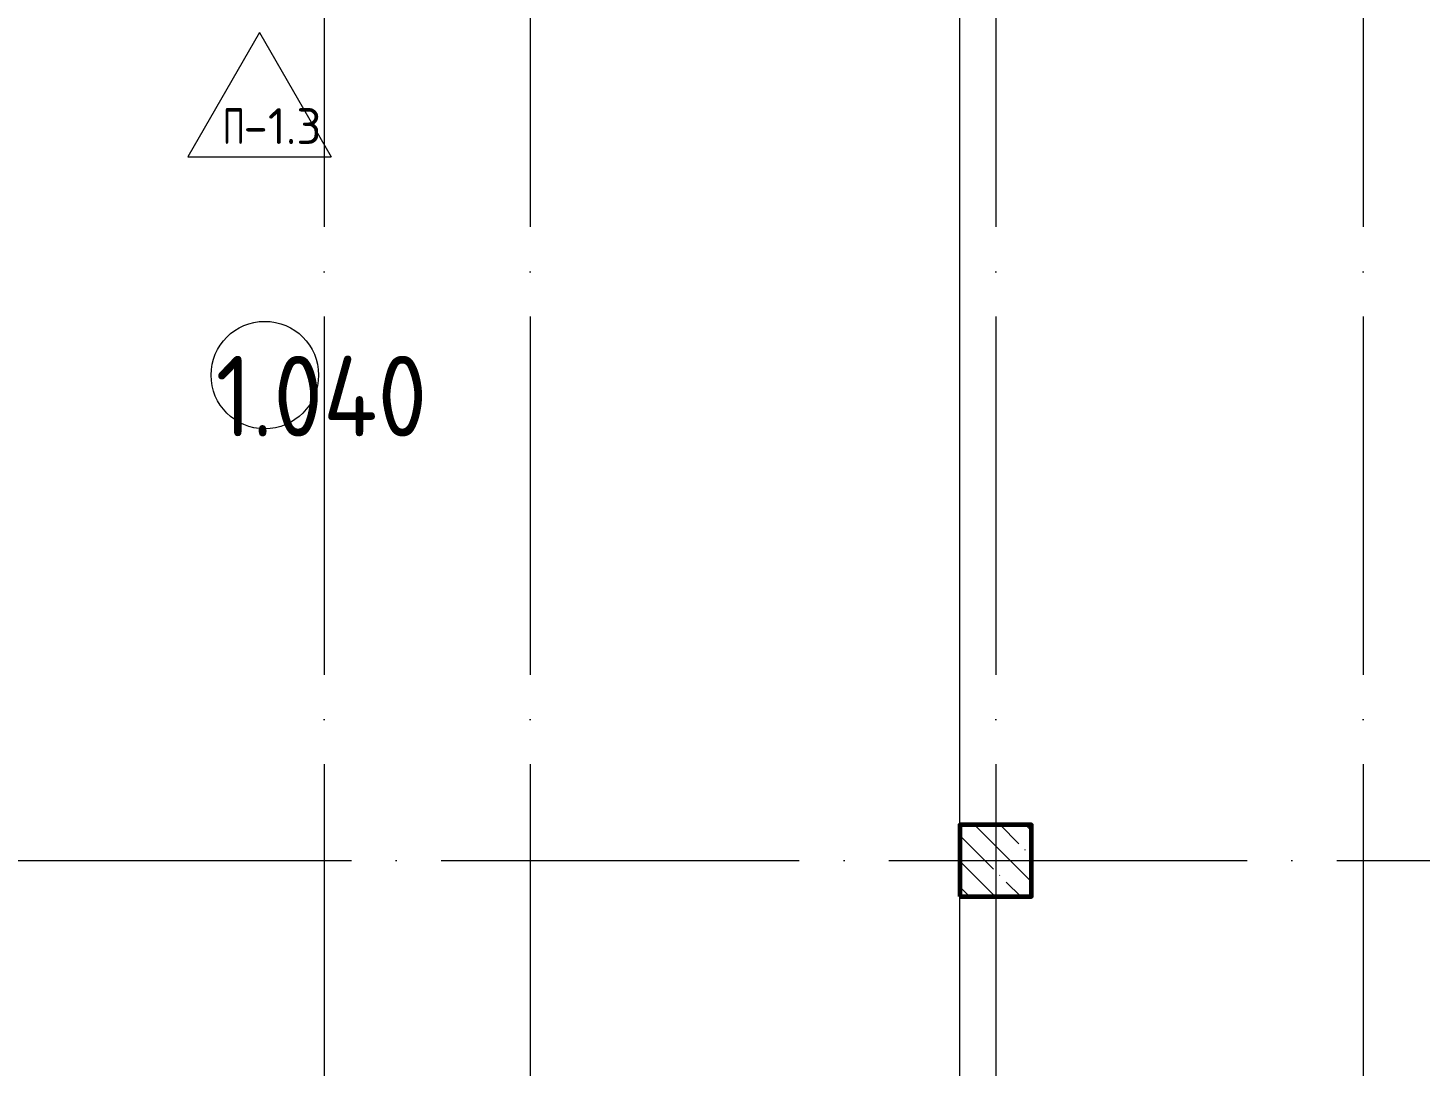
# Model space of a CAD drawing. Header units: millimetres. Extents: x -592259 to 288321, y -552984 to 293768.
# Drawn here: x 92434 to 100207, y 44378 to 50175 of the extents above; entities that cross this region are included whole.
import ezdxf

# ---------------------------------------------------------------- set-up
doc = ezdxf.new("R2010")
doc.units = ezdxf.units.MM
doc.linetypes.add('ADSK_Линия сетки', pattern=[2500, 2000, -250, 0, -250])
for name, color, linetype, lineweight in [('4.1) Штук. 3.1 вып', 6, 'Continuous', 60), ('A-AREA-____-IDEN', 250, 'Continuous', 9), ('A-FLOR-____-IDEN', 250, 'Continuous', 9), ('A-FLOR-____-OTLN', 250, 'Continuous', 9), ('S-COLS-____-MCUT', 250, 'Continuous', 25), ('S-COLS-____-OTLN', 250, 'Continuous', 9), ('S-GRID-____-OTLN', 250, 'Continuous', 9)]:
    doc.layers.add(name, color=color, linetype=linetype, lineweight=lineweight)
doc.styles.add('ISOCPEUR_1', font='isocpeur.ttf', dxfattribs={"width": 0.9, "height": 250})
doc.styles.add('ISOCPEUR_2', font='isocpeur.ttf', dxfattribs={"height": 160})

# ---------------------------------------------------------------- blocks, each defined once
blk = doc.blocks.new('AAR_СКБ_Марка_Помещения_мал - Номер-28977439-АР1_Маркировочный план 1 этажа С2и3')
at = {"layer": 'A-AREA-____-IDEN'}
blk.add_circle((-0.028, 0), 3, dxfattribs=at)
blk = doc.blocks.new('AAR_СКБ_Марка_Перекрытия - Марка пола-17325028-АР1_Маркировочный план 1 этажа С2и3')
at = {"layer": 'A-FLOR-____-IDEN'}
for p, q in [((0, 6.932), (-4.002, 0)), ((0, 6.932), (4.002, 0)), ((-4.002, 0), (4.002, 0))]:
    blk.add_line(p, q, dxfattribs=at)

msp = doc.modelspace()

# ---------------------------------------------------------------- hatches: boundary and pattern name
at = {"layer": 'S-COLS-____-OTLN', "lineweight": 5, "true_color": 0x000000}
h = msp.add_hatch(dxfattribs=at)
h.set_pattern_fill('FP_1', color=18, style=0, pattern_type=2)
h.set_pattern_definition([(135, (12287.91, -0.0006), (-142.5612, -142.5612), []), (135, (12430.48, -0.0006), (-142.5612, -142.5612), [252.016, -50.403, 3.353, -47.05])])
h.paths.add_polyline_path([(98037.8919, 45324.9994), (98037.8919, 45724.9994), (97637.8919, 45724.9994), (97637.8919, 45324.9994)])

# ---------------------------------------------------------------- linework, layer by layer
at = {"layer": '4.1) Штук. 3.1 вып'}
msp.add_lwpolyline([(97637.8919, 45324.9994), (98037.8919, 45324.9994), (98037.8919, 45724.9994), (97637.8919, 45724.9994)], close=True, dxfattribs=at)
at = {"layer": 'A-FLOR-____-OTLN', "color": 18, "lineweight": 5, "true_color": 0x000000}
for p, q in [((97637.8919, 45724.9994), (97637.8919, 51474.9994)), ((97637.8919, 39935.9994), (97637.8919, 45324.9994))]:
    msp.add_line(p, q, dxfattribs=at)
at = {"layer": 'S-COLS-____-MCUT', "color": 18, "lineweight": 5, "true_color": 0x000000}
for p, q in [((98037.8919, 45724.9994), (97637.8919, 45724.9994)), ((97637.8919, 45724.9994), (97637.8919, 45324.9994)), ((98037.8919, 45324.9994), (98037.8919, 45724.9994)), ((97637.8919, 45324.9994), (98037.8919, 45324.9994))]:
    msp.add_line(p, q, dxfattribs=at)
at = {"layer": 'S-GRID-____-OTLN', "color": 18, "linetype": 'ADSK_Линия сетки', "true_color": 0x000000}
for p, q in [((94087.9138, 61063.6538), (94087.9138, -2919.5356)), ((95237.9138, 61063.6538), (95237.9138, -2919.5356)), ((97837.9138, 61063.6538), (97837.9138, -2919.5356)), ((99887.9138, 61063.6538), (99887.9138, -2919.5356)), ((77240.3519, 45525), (168626.8279, 45525))]:
    msp.add_line(p, q, dxfattribs=at)

# ---------------------------------------------------------------- block references
at = {"layer": 'A-AREA-____-IDEN', "color": 18, "true_color": 0x000000, "xscale": 99.99999999999993, "yscale": 99.99999999999993, "zscale": 99.99999999999993}
msp.add_blockref('AAR_СКБ_Марка_Помещения_мал - Номер-28977439-АР1_Маркировочный план 1 этажа С2и3', (93759.8808, 48236.0674), dxfattribs=at)
at = {"layer": 'A-FLOR-____-IDEN', "color": 18, "true_color": 0x000000, "xscale": 99.99999999999993, "yscale": 99.99999999999993, "zscale": 99.99999999999993}
msp.add_blockref('AAR_СКБ_Марка_Перекрытия - Марка пола-17325028-АР1_Маркировочный план 1 этажа С2и3', (93727.2976, 49455.0115), dxfattribs=at)

# ---------------------------------------------------------------- texts
at = {"layer": 'A-AREA-____-IDEN', "color": 18, "true_color": 0x000000, "insert": (93482.3805, 48343.5529), "char_height": 450, "width": 628.523, "attachment_point": 1, "style": 'ISOCPEUR_1'}
msp.add_mtext('1.040', dxfattribs=at)
at = {"layer": 'A-FLOR-____-IDEN', "color": 18, "true_color": 0x000000, "char_height": 200, "attachment_point": 1, "style": 'ISOCPEUR_2'}
for s, insert, width in [('\\fISOCPEUR|b0|i0|c204|p34|;\\W.7;П', (93522.0627, 49726.3973), 140.295312), ('-1.3', (93637.8179, 49726.3973), 381.60325)]:
    msp.add_mtext(s, dxfattribs=dict(at, insert=insert, width=width))

doc.saveas('drawing.dxf')
